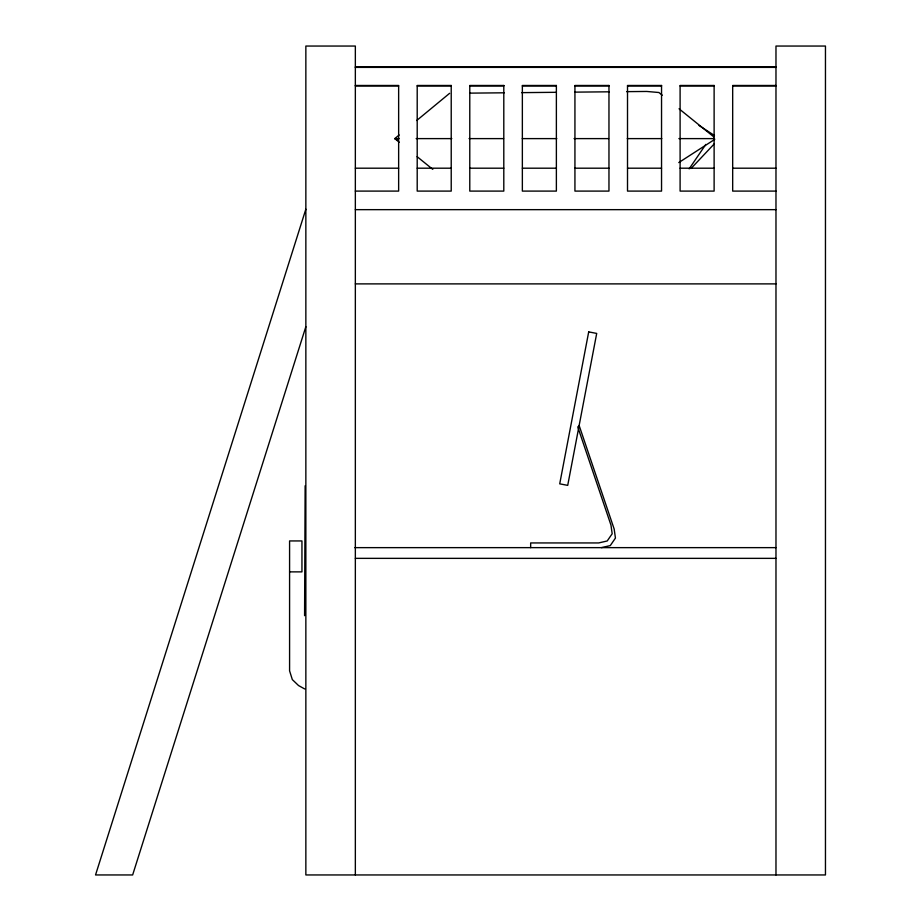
<?xml version="1.0" encoding="UTF-8"?>
<svg xmlns="http://www.w3.org/2000/svg" width="921" height="921" viewBox="0 0 921 921"><rect width="100%" height="100%" fill="white"/><g stroke="black" fill="none" stroke-linecap="round" stroke-linejoin="round"><path stroke-width="1.38" d="M305.853 209.205L95.542 874.95L132.647 874.95L305.853 326.69M689.161 168.865L705.797 144.436M691.038 168.508L714.362 143.768M399.161 134.984L394.775 138.611L399.242 142.225M416.706 120.501L449.609 93.32M678.777 162.58L714.742 139.382M601.425 547.638L610.278 545.589L615.435 538.094L614.18 529.08L579.136 425.49M469.756 93.136L504.294 92.802M521.562 92.641L556.088 92.307M574.796 92.135L609.322 91.812M626.591 91.639L646.738 91.455L658.918 92.514L662.268 95.231M355.345 66.922L775.977 66.922M355.345 67.383L775.977 67.383M355.345 85.48L398.643 85.48L398.643 191.096L355.345 191.096M775.977 85.48L732.679 85.48L732.679 191.096L775.977 191.096M355.345 85.941L398.643 85.941M417.201 85.941L451.221 85.941M469.779 85.941L503.799 85.941M522.357 85.941L556.376 85.941M574.934 85.941L608.965 85.941M627.512 85.941L661.543 85.941M680.101 85.941L714.12 85.941M732.679 85.941L775.977 85.941M399.046 138.611L394.775 138.611L397.193 139.877M416.154 138.611L451.797 138.611M469.054 138.611L503.58 138.611M522.276 138.611L556.791 138.611M574.059 138.611L608.574 138.611M627.27 138.611L661.773 138.611M678.869 138.611L714.512 138.611M355.345 168.198L398.643 168.198M417.201 168.198L451.221 168.198M469.779 168.198L503.799 168.198M522.357 168.198L556.376 168.198M574.934 168.198L608.965 168.198M627.512 168.198L661.543 168.198M680.101 168.198L714.12 168.198M732.679 168.198L775.977 168.198M355.345 209.654L775.977 209.654M355.345 283.887L775.977 283.887M354.758 547.638L775.977 547.638M355.345 558.356L775.977 558.356M289.585 571.872L301.95 571.872L301.95 540.938L289.585 540.938L289.585 670.845L292.325 679.594L298.519 685.535L304.701 688.966M699.027 125.475L714.477 135.525M679.042 108.782L713.706 136.803M417.132 156.685L432.789 169.349M577.732 426.826L610.968 525.097L612.177 533.766L607.215 540.972L598.696 542.941L530.657 542.941L530.657 547.638M775.977 874.95L775.977 46.05L825.458 46.05L825.458 874.95L305.853 874.95L305.853 46.05L355.345 46.05L355.345 874.95M305.139 485.77L304.586 615.677M588.703 331.894L559.715 483.847L567.716 485.367L596.704 333.425L588.703 331.894M451.221 85.48L417.201 85.48L417.201 191.096L451.221 191.096L451.221 85.48M503.799 85.48L469.779 85.48L469.779 191.096L503.799 191.096L503.799 85.48M556.376 85.48L522.357 85.48L522.357 191.096L556.376 191.096L556.376 85.48M608.965 85.48L574.934 85.48L574.934 191.096L608.965 191.096L608.965 85.48M661.543 85.48L627.512 85.48L627.512 191.096L661.543 191.096L661.543 85.48M714.12 85.48L680.101 85.48L680.101 191.096L714.12 191.096L714.12 85.48"/></g></svg>
